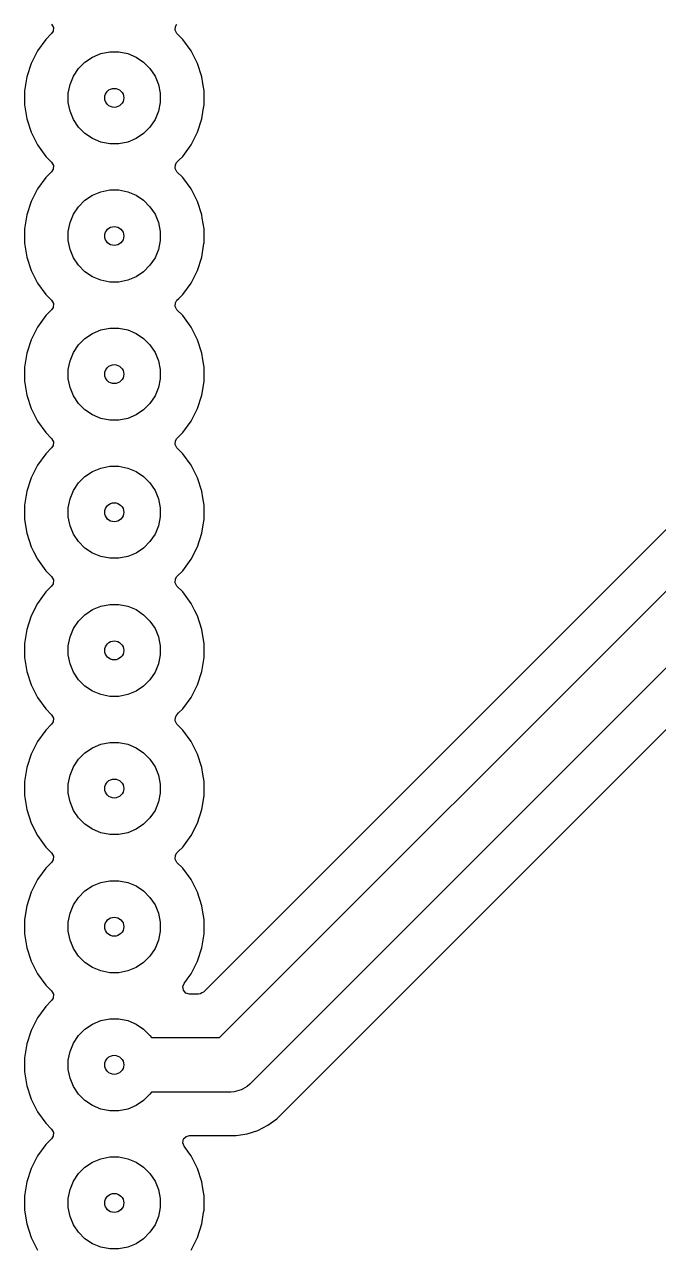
# Model space of a CAD drawing. Extents: x 20 to 124, y -124 to -20.
# Drawn here: x 82.04 to 93.69, y -87.53 to -65.01 of the extents above; entities that cross this region are included whole.
import ezdxf

# ---------------------------------------------------------------- set-up
doc = ezdxf.new("R2010")
doc.units = 0
doc.layers.add('BLACK', color=7, linetype='CONTINUOUS')
doc.layers.add('WHITE', color=7, linetype='CONTINUOUS')

msp = doc.modelspace()

# ---------------------------------------------------------------- linework, layer by layer
at = {"layer": 'BLACK', "linetype": 'CONTINUOUS'}
for p, q in [((82.534359, -64.997319), (82.567844, -65.058642)), ((82.567844, -65.058642), (82.56286, -65.128334)), ((84.804556, -65.111358), (84.80954, -65.041666)), ((84.80954, -65.041666), (84.838041, -64.997319)), ((82.427266, -65.279774), (82.274568, -65.489945)), ((82.427271, -65.279768), (82.427266, -65.279774)), ((82.534359, -65.172681), (82.427271, -65.279768)), ((82.56286, -65.128334), (82.534359, -65.172681)), ((84.838041, -65.172681), (84.804556, -65.111358)), ((84.945131, -65.279771), (84.838041, -65.172681)), ((85.097834, -65.489949), (84.945131, -65.279771)), ((82.274568, -65.489945), (82.156622, -65.721423)), ((83.285513, -65.605367), (83.439458, -65.541601)), ((83.439458, -65.541601), (83.602885, -65.509093)), ((83.602885, -65.509093), (83.769515, -65.509093)), ((83.769515, -65.509093), (83.932942, -65.541601)), ((83.932942, -65.541601), (84.086887, -65.605367)), ((85.172987, -65.637445), (85.097834, -65.489949)), ((82.156622, -65.721423), (82.07634, -65.968506)), ((83.029141, -65.815766), (83.146966, -65.697941)), ((83.146966, -65.697941), (83.285513, -65.605367)), ((84.086887, -65.605367), (84.225434, -65.697941)), ((84.225434, -65.697941), (84.343259, -65.815766)), ((85.215777, -65.721423), (85.172987, -65.637445)), ((85.215777, -65.721425), (85.215777, -65.721423)), ((85.215779, -65.721428), (85.215777, -65.721425)), ((85.29606, -65.968507), (85.215779, -65.721428)), ((82.07634, -65.968506), (82.0357, -66.225097)), ((82.872801, -66.108258), (82.936567, -65.954313)), ((82.936567, -65.954313), (83.029141, -65.815766)), ((84.343259, -65.815766), (84.435833, -65.954313)), ((84.435833, -65.954313), (84.499599, -66.108258)), ((85.315147, -66.089021), (85.29606, -65.968507)), ((82.840293, -66.271685), (82.872801, -66.108258)), ((84.499599, -66.108258), (84.532107, -66.271685)), ((85.3367, -66.225097), (85.315147, -66.089021)), ((85.619894, -83.635), (103.138759, -66.116133)), ((82.0357, -66.225097), (82.0357, -66.484902)), ((82.840293, -66.438315), (82.840293, -66.271685)), ((82.872801, -66.601742), (82.840293, -66.438315)), ((84.532107, -66.438315), (84.499599, -66.601742)), ((84.532107, -66.271685), (84.532107, -66.438315)), ((85.3367, -66.484902), (85.3367, -66.225097)), ((82.0357, -66.484902), (82.07634, -66.741493)), ((82.936567, -66.755687), (82.872801, -66.601742)), ((84.499599, -66.601742), (84.435833, -66.755687)), ((85.29606, -66.741493), (85.322011, -66.577642)), ((85.322011, -66.577642), (85.3367, -66.484902)), ((104.154753, -66.514354), (86.180553, -84.488553)), ((82.07634, -66.741493), (82.156622, -66.988576)), ((83.029141, -66.894234), (82.936567, -66.755687)), ((83.146966, -67.012059), (83.029141, -66.894234)), ((84.343259, -66.894234), (84.225434, -67.012059)), ((84.435833, -66.755687), (84.343259, -66.894234)), ((85.215779, -66.988572), (85.29606, -66.741493)), ((82.156622, -66.988576), (82.218677, -67.110363)), ((82.218677, -67.110363), (82.268537, -67.208219)), ((83.285513, -67.104633), (83.146966, -67.012059)), ((83.439458, -67.168399), (83.285513, -67.104633)), ((84.086887, -67.104633), (83.932942, -67.168399)), ((84.225434, -67.012059), (84.086887, -67.104633)), ((85.097834, -67.220051), (85.215779, -66.988572)), ((92.712775, -79.08841), (104.793166, -67.008019)), ((82.268537, -67.208219), (82.274568, -67.220054)), ((82.274568, -67.220054), (82.427266, -67.430225)), ((83.602885, -67.200907), (83.439458, -67.168399)), ((83.769515, -67.200907), (83.602885, -67.200907)), ((83.932942, -67.168399), (83.769515, -67.200907)), ((84.945131, -67.430229), (85.097834, -67.220051)), ((82.427266, -67.430225), (82.427271, -67.430231)), ((82.427271, -67.430231), (82.534359, -67.537319)), ((82.534359, -67.537319), (82.567844, -67.598642)), ((84.80954, -67.581666), (84.838041, -67.537319)), ((84.838041, -67.537319), (84.873937, -67.501423)), ((84.873937, -67.501423), (84.945131, -67.430229)), ((100.715317, -67.407496), (85.324634, -82.798181)), ((82.534359, -67.712681), (82.427271, -67.819768)), ((82.56286, -67.668334), (82.534359, -67.712681)), ((82.567844, -67.598642), (82.56286, -67.668334)), ((84.804556, -67.651358), (84.80954, -67.581666)), ((84.838041, -67.712681), (84.804556, -67.651358)), ((84.945131, -67.819771), (84.838041, -67.712681)), ((82.427266, -67.819774), (82.274568, -68.029945)), ((82.427271, -67.819768), (82.427266, -67.819774)), ((85.097834, -68.029949), (84.945131, -67.819771)), ((82.274568, -68.029945), (82.156622, -68.261423)), ((83.029141, -68.355766), (83.146966, -68.237941)), ((83.146966, -68.237941), (83.285513, -68.145367)), ((83.285513, -68.145367), (83.439458, -68.081601)), ((83.439458, -68.081601), (83.602885, -68.049093)), ((83.602885, -68.049093), (83.769515, -68.049093)), ((83.769515, -68.049093), (83.932942, -68.081601)), ((83.932942, -68.081601), (84.086887, -68.145367)), ((84.086887, -68.145367), (84.225434, -68.237941)), ((84.225434, -68.237941), (84.343259, -68.355766)), ((85.172987, -68.177445), (85.097834, -68.029949)), ((85.215777, -68.261423), (85.172987, -68.177445)), ((82.156622, -68.261423), (82.07634, -68.508506)), ((82.936567, -68.494313), (83.029141, -68.355766)), ((84.343259, -68.355766), (84.435833, -68.494313)), ((85.215777, -68.261425), (85.215777, -68.261423)), ((85.215779, -68.261428), (85.215777, -68.261425)), ((85.29606, -68.508507), (85.215779, -68.261428)), ((82.07634, -68.508506), (82.0357, -68.765097)), ((82.840293, -68.811685), (82.872801, -68.648258)), ((82.872801, -68.648258), (82.936567, -68.494313)), ((84.435833, -68.494313), (84.499599, -68.648258)), ((84.499599, -68.648258), (84.532107, -68.811685)), ((85.30519, -68.566155), (85.29606, -68.508507)), ((85.3367, -68.765097), (85.30519, -68.566155)), ((82.0357, -68.765097), (82.0357, -69.024902)), ((82.840293, -68.978315), (82.840293, -68.811685)), ((84.532107, -68.811685), (84.532107, -68.978315)), ((85.3367, -69.024902), (85.3367, -68.765097)), ((82.0357, -69.024902), (82.07634, -69.281493)), ((82.872801, -69.141742), (82.840293, -68.978315)), ((82.936567, -69.295687), (82.872801, -69.141742)), ((84.499599, -69.141742), (84.435833, -69.295687)), ((84.532107, -68.978315), (84.499599, -69.141742)), ((85.29606, -69.281493), (85.335858, -69.030215)), ((85.335858, -69.030215), (85.3367, -69.024902)), ((82.07634, -69.281493), (82.156622, -69.528576)), ((83.029141, -69.434234), (82.936567, -69.295687)), ((84.435833, -69.295687), (84.343259, -69.434234)), ((85.215779, -69.528572), (85.29606, -69.281493)), ((82.156622, -69.528576), (82.274568, -69.760054)), ((83.146966, -69.552059), (83.029141, -69.434234)), ((83.285513, -69.644633), (83.146966, -69.552059)), ((84.225434, -69.552059), (84.086887, -69.644633)), ((84.343259, -69.434234), (84.225434, -69.552059)), ((85.097834, -69.760051), (85.215779, -69.528572)), ((82.274568, -69.760054), (82.427266, -69.970225)), ((83.439458, -69.708399), (83.285513, -69.644633)), ((83.602885, -69.740907), (83.439458, -69.708399)), ((83.769515, -69.740907), (83.602885, -69.740907)), ((83.932942, -69.708399), (83.769515, -69.740907)), ((84.086887, -69.644633), (83.932942, -69.708399)), ((84.945131, -69.970229), (85.097834, -69.760051)), ((82.427266, -69.970225), (82.427271, -69.970231)), ((82.427271, -69.970231), (82.534359, -70.077319)), ((84.838041, -70.077319), (84.873937, -70.041423)), ((84.873937, -70.041423), (84.945131, -69.970229)), ((82.534359, -70.252681), (82.427271, -70.359768)), ((82.534359, -70.077319), (82.567844, -70.138642)), ((82.56286, -70.208334), (82.534359, -70.252681)), ((82.567844, -70.138642), (82.56286, -70.208334)), ((84.804556, -70.191358), (84.80954, -70.121666)), ((84.838041, -70.252681), (84.804556, -70.191358)), ((84.80954, -70.121666), (84.838041, -70.077319)), ((84.945131, -70.359771), (84.838041, -70.252681)), ((82.427266, -70.359774), (82.274568, -70.569945)), ((82.427271, -70.359768), (82.427266, -70.359774)), ((85.097834, -70.569949), (84.945131, -70.359771)), ((82.274568, -70.569945), (82.156622, -70.801423)), ((83.146966, -70.777941), (83.285513, -70.685367)), ((83.285513, -70.685367), (83.439458, -70.621601)), ((83.439458, -70.621601), (83.602885, -70.589093)), ((83.602885, -70.589093), (83.769515, -70.589093)), ((83.769515, -70.589093), (83.932942, -70.621601)), ((83.932942, -70.621601), (84.086887, -70.685367)), ((84.086887, -70.685367), (84.225434, -70.777941)), ((85.172987, -70.717445), (85.097834, -70.569949)), ((85.215777, -70.801423), (85.172987, -70.717445)), ((82.156622, -70.801423), (82.07634, -71.048506)), ((82.936567, -71.034313), (83.029141, -70.895766)), ((83.029141, -70.895766), (83.146966, -70.777941)), ((84.225434, -70.777941), (84.343259, -70.895766)), ((84.343259, -70.895766), (84.435833, -71.034313)), ((85.215777, -70.801425), (85.215777, -70.801423)), ((85.215779, -70.801428), (85.215777, -70.801425)), ((85.29606, -71.048507), (85.215779, -70.801428)), ((82.07634, -71.048506), (82.0357, -71.305097)), ((82.872801, -71.188258), (82.936567, -71.034313)), ((84.435833, -71.034313), (84.499599, -71.188258)), ((85.315147, -71.169021), (85.29606, -71.048507)), ((85.3367, -71.305097), (85.315147, -71.169021)), ((82.0357, -71.305097), (82.0357, -71.564902)), ((82.840293, -71.351685), (82.872801, -71.188258)), ((82.840293, -71.518315), (82.840293, -71.351685)), ((84.499599, -71.188258), (84.532107, -71.351685)), ((84.532107, -71.351685), (84.532107, -71.518315)), ((85.3367, -71.564902), (85.3367, -71.305097)), ((82.0357, -71.564902), (82.07634, -71.821493)), ((82.872801, -71.681742), (82.840293, -71.518315)), ((84.532107, -71.518315), (84.499599, -71.681742)), ((85.318739, -71.678298), (85.3367, -71.564902)), ((82.07634, -71.821493), (82.156622, -72.068576)), ((82.936567, -71.835687), (82.872801, -71.681742)), ((83.029141, -71.974234), (82.936567, -71.835687)), ((84.435833, -71.835687), (84.343259, -71.974234)), ((84.499599, -71.681742), (84.435833, -71.835687)), ((85.215779, -72.068572), (85.29606, -71.821493)), ((85.29606, -71.821493), (85.318739, -71.678298)), ((82.156622, -72.068576), (82.274568, -72.300054)), ((83.146966, -72.092059), (83.029141, -71.974234)), ((84.343259, -71.974234), (84.225434, -72.092059)), ((85.097834, -72.300051), (85.215779, -72.068572)), ((82.274568, -72.300054), (82.427266, -72.510225)), ((83.285513, -72.184633), (83.146966, -72.092059)), ((83.439458, -72.248399), (83.285513, -72.184633)), ((83.602885, -72.280907), (83.439458, -72.248399)), ((83.769515, -72.280907), (83.602885, -72.280907)), ((83.932942, -72.248399), (83.769515, -72.280907)), ((84.086887, -72.184633), (83.932942, -72.248399)), ((84.225434, -72.092059), (84.086887, -72.184633)), ((84.945131, -72.510229), (85.097834, -72.300051)), ((82.427266, -72.510225), (82.427271, -72.510231)), ((82.427271, -72.510231), (82.534359, -72.617319)), ((84.873937, -72.581423), (84.945131, -72.510229)), ((82.534359, -72.617319), (82.567844, -72.678642)), ((82.56286, -72.748334), (82.534359, -72.792681)), ((82.567844, -72.678642), (82.56286, -72.748334)), ((84.804556, -72.731358), (84.80954, -72.661666)), ((84.838041, -72.792681), (84.804556, -72.731358)), ((84.80954, -72.661666), (84.838041, -72.617319)), ((84.838041, -72.617319), (84.873937, -72.581423)), ((82.427266, -72.899774), (82.274568, -73.109945)), ((82.427271, -72.899768), (82.427266, -72.899774)), ((82.534359, -72.792681), (82.427271, -72.899768)), ((84.945131, -72.899771), (84.838041, -72.792681)), ((85.097834, -73.109949), (84.945131, -72.899771)), ((82.274568, -73.109945), (82.156622, -73.341423)), ((83.285513, -73.225367), (83.439458, -73.161601)), ((83.439458, -73.161601), (83.602885, -73.129093)), ((83.602885, -73.129093), (83.769515, -73.129093)), ((83.769515, -73.129093), (83.932942, -73.161601)), ((83.932942, -73.161601), (84.086887, -73.225367)), ((85.172987, -73.257445), (85.097834, -73.109949)), ((82.156622, -73.341423), (82.07634, -73.588506)), ((83.029141, -73.435766), (83.146966, -73.317941)), ((83.146966, -73.317941), (83.285513, -73.225367)), ((84.086887, -73.225367), (84.225434, -73.317941)), ((84.225434, -73.317941), (84.343259, -73.435766)), ((85.215777, -73.341423), (85.172987, -73.257445)), ((85.215777, -73.341425), (85.215777, -73.341423)), ((85.215779, -73.341428), (85.215777, -73.341425)), ((85.29606, -73.588507), (85.215779, -73.341428)), ((82.07634, -73.588506), (82.0357, -73.845097)), ((82.872801, -73.728258), (82.936567, -73.574313)), ((82.936567, -73.574313), (83.029141, -73.435766)), ((84.343259, -73.435766), (84.435833, -73.574313)), ((84.435833, -73.574313), (84.499599, -73.728258)), ((85.315147, -73.709021), (85.29606, -73.588507)), ((82.0357, -73.845097), (82.0357, -74.104902)), ((82.840293, -73.891685), (82.872801, -73.728258)), ((84.499599, -73.728258), (84.532107, -73.891685)), ((85.3367, -73.845097), (85.315147, -73.709021)), ((85.3367, -74.104902), (85.3367, -73.845097)), ((82.0357, -74.104902), (82.07634, -74.361493)), ((82.840293, -74.058315), (82.840293, -73.891685)), ((82.872801, -74.221742), (82.840293, -74.058315)), ((84.532107, -74.058315), (84.499599, -74.221742)), ((84.532107, -73.891685), (84.532107, -74.058315)), ((85.320535, -74.206963), (85.3367, -74.104902)), ((82.936567, -74.375687), (82.872801, -74.221742)), ((84.499599, -74.221742), (84.435833, -74.375687)), ((85.29606, -74.361493), (85.320535, -74.206963)), ((82.07634, -74.361493), (82.156622, -74.608576)), ((83.029141, -74.514234), (82.936567, -74.375687)), ((83.146966, -74.632059), (83.029141, -74.514234)), ((84.343259, -74.514234), (84.225434, -74.632059)), ((84.435833, -74.375687), (84.343259, -74.514234)), ((85.215779, -74.608572), (85.29606, -74.361493)), ((82.156622, -74.608576), (82.201908, -74.697453)), ((82.201908, -74.697453), (82.266825, -74.824859)), ((83.285513, -74.724633), (83.146966, -74.632059)), ((83.439458, -74.788399), (83.285513, -74.724633)), ((84.086887, -74.724633), (83.932942, -74.788399)), ((84.225434, -74.632059), (84.086887, -74.724633)), ((85.097834, -74.840051), (85.215779, -74.608572)), ((82.266825, -74.824859), (82.274568, -74.840054)), ((82.274568, -74.840054), (82.427266, -75.050225)), ((83.602885, -74.820907), (83.439458, -74.788399)), ((83.769515, -74.820907), (83.602885, -74.820907)), ((83.932942, -74.788399), (83.769515, -74.820907)), ((84.945131, -75.050229), (85.097834, -74.840051)), ((82.427266, -75.050225), (82.427271, -75.050231)), ((82.427271, -75.050231), (82.534359, -75.157319)), ((82.534359, -75.157319), (82.567844, -75.218642)), ((82.567844, -75.218642), (82.56286, -75.288334)), ((84.804556, -75.271358), (84.80954, -75.201666)), ((84.80954, -75.201666), (84.838041, -75.157319)), ((84.838041, -75.157319), (84.945131, -75.050229)), ((82.42727, -75.43977), (82.274568, -75.649945)), ((82.427271, -75.439768), (82.42727, -75.43977)), ((82.534359, -75.332681), (82.427271, -75.439768)), ((82.56286, -75.288334), (82.534359, -75.332681)), ((84.838041, -75.332681), (84.804556, -75.271358)), ((84.945131, -75.439771), (84.838041, -75.332681)), ((85.097834, -75.649949), (84.945131, -75.439771)), ((82.274568, -75.649945), (82.156622, -75.881423)), ((83.439458, -75.701601), (83.602885, -75.669093)), ((83.602885, -75.669093), (83.769515, -75.669093)), ((83.769515, -75.669093), (83.932942, -75.701601)), ((85.167522, -75.786719), (85.097834, -75.649949)), ((82.156622, -75.881423), (82.07634, -76.128506)), ((83.029141, -75.975766), (83.146966, -75.857941)), ((83.146966, -75.857941), (83.285513, -75.765367)), ((83.285513, -75.765367), (83.439458, -75.701601)), ((83.932942, -75.701601), (84.086887, -75.765367)), ((84.086887, -75.765367), (84.225434, -75.857941)), ((84.225434, -75.857941), (84.343259, -75.975766)), ((85.215777, -75.881423), (85.167522, -75.786719)), ((85.215777, -75.881425), (85.215777, -75.881423)), ((85.215779, -75.881428), (85.215777, -75.881425)), ((85.29606, -76.128507), (85.215779, -75.881428)), ((82.07634, -76.128506), (82.0357, -76.385097)), ((82.872801, -76.268258), (82.936567, -76.114313)), ((82.936567, -76.114313), (83.029141, -75.975766)), ((84.343259, -75.975766), (84.435833, -76.114313)), ((84.435833, -76.114313), (84.499599, -76.268258)), ((85.315147, -76.249021), (85.29606, -76.128507)), ((82.840293, -76.431685), (82.872801, -76.268258)), ((84.499599, -76.268258), (84.532107, -76.431685)), ((85.3367, -76.385097), (85.315147, -76.249021)), ((82.0357, -76.385097), (82.0357, -76.644902)), ((82.840293, -76.598315), (82.840293, -76.431685)), ((84.532107, -76.431685), (84.532107, -76.598315)), ((85.3367, -76.644902), (85.3367, -76.385097)), ((82.0357, -76.644902), (82.07634, -76.901493)), ((82.872801, -76.761742), (82.840293, -76.598315)), ((82.936567, -76.915687), (82.872801, -76.761742)), ((84.499599, -76.761742), (84.435833, -76.915687)), ((84.532107, -76.598315), (84.499599, -76.761742)), ((85.29606, -76.901493), (85.318739, -76.758298)), ((85.318739, -76.758298), (85.3367, -76.644902)), ((82.07634, -76.901493), (82.156622, -77.148576)), ((83.029141, -77.054234), (82.936567, -76.915687)), ((84.435833, -76.915687), (84.343259, -77.054234)), ((85.215779, -77.148572), (85.29606, -76.901493)), ((82.156622, -77.148576), (82.274568, -77.380054)), ((83.146966, -77.172059), (83.029141, -77.054234)), ((83.285513, -77.264633), (83.146966, -77.172059)), ((84.225434, -77.172059), (84.086887, -77.264633)), ((84.343259, -77.054234), (84.225434, -77.172059)), ((85.097834, -77.380051), (85.215779, -77.148572)), ((82.274568, -77.380054), (82.427266, -77.590225)), ((83.439458, -77.328399), (83.285513, -77.264633)), ((83.602885, -77.360907), (83.439458, -77.328399)), ((83.769515, -77.360907), (83.602885, -77.360907)), ((83.932942, -77.328399), (83.769515, -77.360907)), ((84.086887, -77.264633), (83.932942, -77.328399)), ((84.945131, -77.590229), (85.097834, -77.380051)), ((82.427266, -77.590225), (82.427271, -77.590231)), ((82.427271, -77.590231), (82.534359, -77.697319)), ((82.534359, -77.697319), (82.567844, -77.758642)), ((84.80954, -77.741666), (84.838041, -77.697319)), ((84.838041, -77.697319), (84.870462, -77.664898)), ((84.870462, -77.664898), (84.945131, -77.590229)), ((82.534359, -77.872681), (82.427271, -77.979768)), ((82.56286, -77.828334), (82.534359, -77.872681)), ((82.567844, -77.758642), (82.56286, -77.828334)), ((84.804556, -77.811358), (84.80954, -77.741666)), ((84.838041, -77.872681), (84.804556, -77.811358)), ((84.945131, -77.979771), (84.838041, -77.872681)), ((82.427266, -77.979774), (82.274568, -78.189945)), ((82.427271, -77.979768), (82.427266, -77.979774)), ((85.097834, -78.189949), (84.945131, -77.979771)), ((82.274568, -78.189945), (82.156622, -78.421423)), ((83.146966, -78.397941), (83.285513, -78.305367)), ((83.285513, -78.305367), (83.439458, -78.241601)), ((83.439458, -78.241601), (83.602885, -78.209093)), ((83.602885, -78.209093), (83.769515, -78.209093)), ((83.769515, -78.209093), (83.932942, -78.241601)), ((83.932942, -78.241601), (84.086887, -78.305367)), ((84.086887, -78.305367), (84.225434, -78.397941)), ((85.172987, -78.337445), (85.097834, -78.189949)), ((85.215777, -78.421423), (85.172987, -78.337445)), ((82.156622, -78.421423), (82.07634, -78.668506)), ((82.936567, -78.654313), (83.029141, -78.515766)), ((83.029141, -78.515766), (83.146966, -78.397941)), ((84.225434, -78.397941), (84.343259, -78.515766)), ((84.343259, -78.515766), (84.435833, -78.654313)), ((85.215777, -78.421425), (85.215777, -78.421423)), ((85.215779, -78.421428), (85.215777, -78.421425)), ((85.29606, -78.668507), (85.215779, -78.421428)), ((82.07634, -78.668506), (82.0357, -78.925097)), ((82.840293, -78.971685), (82.872801, -78.808258)), ((82.872801, -78.808258), (82.936567, -78.654313)), ((84.435833, -78.654313), (84.499599, -78.808258)), ((84.499599, -78.808258), (84.532107, -78.971685)), ((85.315147, -78.789021), (85.29606, -78.668507)), ((85.3367, -78.925097), (85.315147, -78.789021)), ((82.0357, -78.925097), (82.0357, -79.184902)), ((82.840293, -79.138315), (82.840293, -78.971685)), ((84.532107, -78.971685), (84.532107, -79.138315)), ((85.3367, -79.184902), (85.3367, -78.925097)), ((82.0357, -79.184902), (82.07634, -79.441493)), ((82.872801, -79.301742), (82.840293, -79.138315)), ((84.532107, -79.138315), (84.499599, -79.301742)), ((85.318739, -79.298298), (85.3367, -79.184902)), ((90.831146, -80.970039), (92.712775, -79.08841)), ((82.07634, -79.441493), (82.156622, -79.688576)), ((82.936567, -79.455687), (82.872801, -79.301742)), ((83.029141, -79.594234), (82.936567, -79.455687)), ((84.435833, -79.455687), (84.343259, -79.594234)), ((84.499599, -79.301742), (84.435833, -79.455687)), ((85.215779, -79.688572), (85.29606, -79.441493)), ((85.29606, -79.441493), (85.318739, -79.298298)), ((82.156622, -79.688576), (82.274568, -79.920054)), ((83.146966, -79.712059), (83.029141, -79.594234)), ((83.285513, -79.804633), (83.146966, -79.712059)), ((84.225434, -79.712059), (84.086887, -79.804633)), ((84.343259, -79.594234), (84.225434, -79.712059)), ((85.097834, -79.920051), (85.215779, -79.688572)), ((82.274568, -79.920054), (82.427266, -80.130225)), ((83.439458, -79.868399), (83.285513, -79.804633)), ((83.602885, -79.900907), (83.439458, -79.868399)), ((83.769515, -79.900907), (83.602885, -79.900907)), ((83.932942, -79.868399), (83.769515, -79.900907)), ((84.086887, -79.804633), (83.932942, -79.868399)), ((84.945131, -80.130229), (85.097834, -79.920051)), ((82.427266, -80.130225), (82.427271, -80.130231)), ((82.427271, -80.130231), (82.534359, -80.237319)), ((84.86086, -80.2145), (84.945131, -80.130229)), ((82.534359, -80.237319), (82.567844, -80.298642)), ((82.56286, -80.368334), (82.534359, -80.412681)), ((82.567844, -80.298642), (82.56286, -80.368334)), ((84.804556, -80.351358), (84.80954, -80.281666)), ((84.838041, -80.412681), (84.804556, -80.351358)), ((84.80954, -80.281666), (84.838041, -80.237319)), ((84.838041, -80.237319), (84.86086, -80.2145)), ((82.427266, -80.519774), (82.274568, -80.729945)), ((82.427271, -80.519768), (82.427266, -80.519774)), ((82.534359, -80.412681), (82.427271, -80.519768)), ((84.945131, -80.519771), (84.838041, -80.412681)), ((85.097834, -80.729949), (84.945131, -80.519771)), ((82.274568, -80.729945), (82.156622, -80.961423)), ((83.146966, -80.937941), (83.285513, -80.845367)), ((83.285513, -80.845367), (83.439458, -80.781601)), ((83.439458, -80.781601), (83.602885, -80.749093)), ((83.602885, -80.749093), (83.769515, -80.749093)), ((83.769515, -80.749093), (83.932942, -80.781601)), ((83.932942, -80.781601), (84.086887, -80.845367)), ((84.086887, -80.845367), (84.225434, -80.937941)), ((85.171811, -80.875137), (85.097834, -80.729949)), ((82.156622, -80.961423), (82.07634, -81.208506)), ((82.936567, -81.194313), (83.029141, -81.055766)), ((83.029141, -81.055766), (83.146966, -80.937941)), ((84.225434, -80.937941), (84.343259, -81.055766)), ((84.343259, -81.055766), (84.435833, -81.194313)), ((85.215777, -80.961423), (85.171811, -80.875137)), ((85.215777, -80.961425), (85.215777, -80.961423)), ((85.215779, -80.961428), (85.215777, -80.961425)), ((85.29606, -81.208507), (85.215779, -80.961428)), ((86.674219, -85.126966), (90.831146, -80.970039)), ((82.07634, -81.208506), (82.0357, -81.465097)), ((82.872801, -81.348258), (82.936567, -81.194313)), ((84.435833, -81.194313), (84.499599, -81.348258)), ((85.315147, -81.329021), (85.29606, -81.208507)), ((82.0357, -81.465097), (82.0357, -81.724902)), ((82.840293, -81.511685), (82.872801, -81.348258)), ((82.840293, -81.678315), (82.840293, -81.511685)), ((84.499599, -81.348258), (84.532107, -81.511685)), ((84.532107, -81.511685), (84.532107, -81.678315)), ((85.3367, -81.465097), (85.315147, -81.329021)), ((85.3367, -81.724902), (85.3367, -81.465097)), ((82.0357, -81.724902), (82.07634, -81.981493)), ((82.872801, -81.841742), (82.840293, -81.678315)), ((84.532107, -81.678315), (84.499599, -81.841742)), ((85.318739, -81.838298), (85.3367, -81.724902)), ((82.07634, -81.981493), (82.156622, -82.228576)), ((82.936567, -81.995687), (82.872801, -81.841742)), ((84.499599, -81.841742), (84.435833, -81.995687)), ((85.215779, -82.228572), (85.29606, -81.981493)), ((85.29606, -81.981493), (85.318739, -81.838298)), ((83.029141, -82.134234), (82.936567, -81.995687)), ((83.146966, -82.252059), (83.029141, -82.134234)), ((84.343259, -82.134234), (84.225434, -82.252059)), ((84.435833, -81.995687), (84.343259, -82.134234)), ((82.156622, -82.228576), (82.274568, -82.460054)), ((83.285513, -82.344633), (83.146966, -82.252059)), ((83.439458, -82.408399), (83.285513, -82.344633)), ((83.602885, -82.440907), (83.439458, -82.408399)), ((83.932942, -82.408399), (83.769515, -82.440907)), ((84.086887, -82.344633), (83.932942, -82.408399)), ((84.225434, -82.252059), (84.086887, -82.344633)), ((85.097834, -82.460051), (85.215779, -82.228572)), ((82.274568, -82.460054), (82.427266, -82.670225)), ((83.769515, -82.440907), (83.602885, -82.440907)), ((84.946407, -82.692853), (84.968827, -82.637615)), ((84.968827, -82.637615), (85.02525, -82.559954)), ((85.02525, -82.559954), (85.097834, -82.460051)), ((82.427266, -82.670225), (82.427271, -82.670231)), ((82.427271, -82.670231), (82.534359, -82.777319)), ((82.534359, -82.777319), (82.567844, -82.838642)), ((82.567844, -82.838642), (82.56286, -82.908334)), ((84.956351, -82.762011), (84.946407, -82.692853)), ((85.002106, -82.814815), (84.956351, -82.762011)), ((85.069145, -82.8345), (85.002106, -82.814815)), ((85.236953, -82.8345), (85.069145, -82.8345)), ((85.263311, -82.831666), (85.236953, -82.8345)), ((85.265687, -82.830368), (85.263311, -82.831666)), ((85.271888, -82.829477), (85.265687, -82.830368)), ((85.297706, -82.812884), (85.271888, -82.829477)), ((85.324634, -82.798181), (85.297706, -82.812884)), ((82.427266, -83.059774), (82.274568, -83.269945)), ((82.427271, -83.059768), (82.427266, -83.059774)), ((82.534359, -82.952681), (82.427271, -83.059768)), ((82.56286, -82.908334), (82.534359, -82.952681)), ((82.274568, -83.269945), (82.156622, -83.501423)), ((83.285513, -83.385367), (83.439458, -83.321601)), ((83.439458, -83.321601), (83.602885, -83.289093)), ((83.602885, -83.289093), (83.769515, -83.289093)), ((83.769515, -83.289093), (83.932942, -83.321601)), ((83.932942, -83.321601), (84.086887, -83.385367)), ((82.156622, -83.501423), (82.07634, -83.748506)), ((83.029141, -83.595766), (83.146966, -83.477941)), ((83.146966, -83.477941), (83.285513, -83.385367)), ((84.086887, -83.385367), (84.225434, -83.477941)), ((84.225434, -83.477941), (84.343259, -83.595766)), ((82.07634, -83.748506), (82.0357, -84.005097)), ((82.872801, -83.888258), (82.936567, -83.734313)), ((82.936567, -83.734313), (83.029141, -83.595766)), ((84.343259, -83.595766), (84.369474, -83.635)), ((84.369474, -83.635), (85.619894, -83.635)), ((82.0357, -84.005097), (82.0357, -84.264902)), ((82.840293, -84.051685), (82.872801, -83.888258)), ((82.840293, -84.218315), (82.840293, -84.051685)), ((82.872801, -84.381742), (82.840293, -84.218315)), ((82.0357, -84.264902), (82.07634, -84.521493)), ((82.936567, -84.535687), (82.872801, -84.381742)), ((82.07634, -84.521493), (82.156622, -84.768576)), ((83.029141, -84.674234), (82.936567, -84.535687)), ((83.146966, -84.792059), (83.029141, -84.674234)), ((84.343259, -84.674234), (84.225434, -84.792059)), ((84.369474, -84.635), (84.343259, -84.674234)), ((85.827, -84.635), (84.369474, -84.635)), ((85.892248, -84.630723), (85.827, -84.635)), ((85.892263, -84.630723), (85.892248, -84.630723)), ((86.018342, -84.59694), (85.892263, -84.630723)), ((86.043758, -84.582266), (86.018342, -84.59694)), ((86.131381, -84.531677), (86.043758, -84.582266)), ((86.131396, -84.531661), (86.131381, -84.531677)), ((86.180553, -84.488553), (86.131396, -84.531661)), ((82.156622, -84.768576), (82.274568, -85.000054)), ((83.285513, -84.884633), (83.146966, -84.792059)), ((83.439458, -84.948399), (83.285513, -84.884633)), ((84.086887, -84.884633), (83.932942, -84.948399)), ((84.225434, -84.792059), (84.086887, -84.884633)), ((82.274568, -85.000054), (82.427266, -85.210225)), ((83.602885, -84.980907), (83.439458, -84.948399)), ((83.769515, -84.980907), (83.602885, -84.980907)), ((83.932942, -84.948399), (83.769515, -84.980907)), ((86.508611, -85.247287), (86.674219, -85.126966)), ((82.427266, -85.210225), (82.427271, -85.210231)), ((82.427271, -85.210231), (82.534359, -85.317319)), ((82.534359, -85.317319), (82.567844, -85.378642)), ((86.228876, -85.371848), (86.326219, -85.34022)), ((86.326219, -85.34022), (86.417414, -85.293753)), ((86.417414, -85.293753), (86.508611, -85.247287)), ((82.534359, -85.492681), (82.427271, -85.599768)), ((82.56286, -85.448334), (82.534359, -85.492681)), ((82.567844, -85.378642), (82.56286, -85.448334)), ((84.945347, -85.566579), (84.961173, -85.498525)), ((84.968827, -85.632385), (84.945347, -85.566579)), ((84.961173, -85.498525), (85.011278, -85.44983)), ((85.011278, -85.44983), (85.069145, -85.4355)), ((85.069145, -85.4355), (85.929351, -85.4355)), ((85.929351, -85.4355), (85.929352, -85.4355)), ((85.929352, -85.4355), (86.131535, -85.403477)), ((86.131535, -85.403477), (86.228876, -85.371848)), ((82.274568, -85.809945), (82.156622, -86.041423)), ((82.427266, -85.599774), (82.274568, -85.809945)), ((82.427271, -85.599768), (82.427266, -85.599774)), ((85.075919, -85.779785), (84.968827, -85.632385)), ((85.097834, -85.809949), (85.075919, -85.779785)), ((85.172987, -85.957445), (85.097834, -85.809949)), ((82.156622, -86.041423), (82.07634, -86.288506)), ((83.029141, -86.135766), (83.146966, -86.017941)), ((83.146966, -86.017941), (83.285513, -85.925367)), ((83.285513, -85.925367), (83.439458, -85.861601)), ((83.439458, -85.861601), (83.602885, -85.829093)), ((83.602885, -85.829093), (83.769515, -85.829093)), ((83.769515, -85.829093), (83.932942, -85.861601)), ((83.932942, -85.861601), (84.086887, -85.925367)), ((84.086887, -85.925367), (84.225434, -86.017941)), ((84.225434, -86.017941), (84.343259, -86.135766)), ((85.215777, -86.041423), (85.172987, -85.957445)), ((85.215777, -86.041425), (85.215777, -86.041423)), ((85.215779, -86.041428), (85.215777, -86.041425)), ((85.29606, -86.288507), (85.215779, -86.041428)), ((82.936567, -86.274313), (83.029141, -86.135766)), ((84.343259, -86.135766), (84.435833, -86.274313)), ((82.07634, -86.288506), (82.0357, -86.545097)), ((82.840293, -86.591685), (82.872801, -86.428258)), ((82.872801, -86.428258), (82.936567, -86.274313)), ((84.435833, -86.274313), (84.499599, -86.428258)), ((84.499599, -86.428258), (84.532107, -86.591685)), ((85.315147, -86.409021), (85.29606, -86.288507)), ((85.3367, -86.545097), (85.315147, -86.409021)), ((82.0357, -86.545097), (82.0357, -86.804902)), ((82.840293, -86.758315), (82.840293, -86.591685)), ((84.532107, -86.591685), (84.532107, -86.758315)), ((85.3367, -86.804902), (85.3367, -86.545097)), ((82.0357, -86.804902), (82.07634, -87.061493)), ((82.872801, -86.921742), (82.840293, -86.758315)), ((82.936567, -87.075687), (82.872801, -86.921742)), ((84.499599, -86.921742), (84.435833, -87.075687)), ((84.532107, -86.758315), (84.499599, -86.921742)), ((85.29606, -87.061493), (85.329382, -86.851103)), ((85.329382, -86.851103), (85.3367, -86.804902)), ((82.07634, -87.061493), (82.156622, -87.308576)), ((83.029141, -87.214234), (82.936567, -87.075687)), ((84.435833, -87.075687), (84.343259, -87.214234)), ((85.215779, -87.308572), (85.29606, -87.061493)), ((82.156622, -87.308576), (82.274568, -87.540054)), ((83.146966, -87.332059), (83.029141, -87.214234)), ((83.285513, -87.424633), (83.146966, -87.332059)), ((84.225434, -87.332059), (84.086887, -87.424633)), ((84.343259, -87.214234), (84.225434, -87.332059)), ((85.097834, -87.540051), (85.215779, -87.308572)), ((83.439458, -87.488399), (83.285513, -87.424633)), ((83.602885, -87.520907), (83.439458, -87.488399)), ((83.769515, -87.520907), (83.602885, -87.520907)), ((83.932942, -87.488399), (83.769515, -87.520907)), ((84.086887, -87.424633), (83.932942, -87.488399))]:
    msp.add_line(p, q, dxfattribs=at)
at = {"layer": 'BLACK'}
for centre in [(83.6862, -66.355), (83.6862, -68.895), (83.6862, -71.435), (83.6862, -73.975), (83.6862, -76.515), (83.6862, -79.055), (83.6862, -81.595), (83.6862, -84.135), (83.6862, -86.675)]:
    msp.add_circle(centre, 0.175, dxfattribs=at)
at = {"layer": 'WHITE'}
for centre in [(83.6862, -66.355), (83.6862, -68.895), (83.6862, -71.435), (83.6862, -73.975), (83.6862, -76.515), (83.6862, -79.055), (83.6862, -81.595), (83.6862, -84.135), (83.6862, -86.675)]:
    msp.add_circle(centre, 0.175, dxfattribs=at)

doc.saveas('drawing.dxf')
